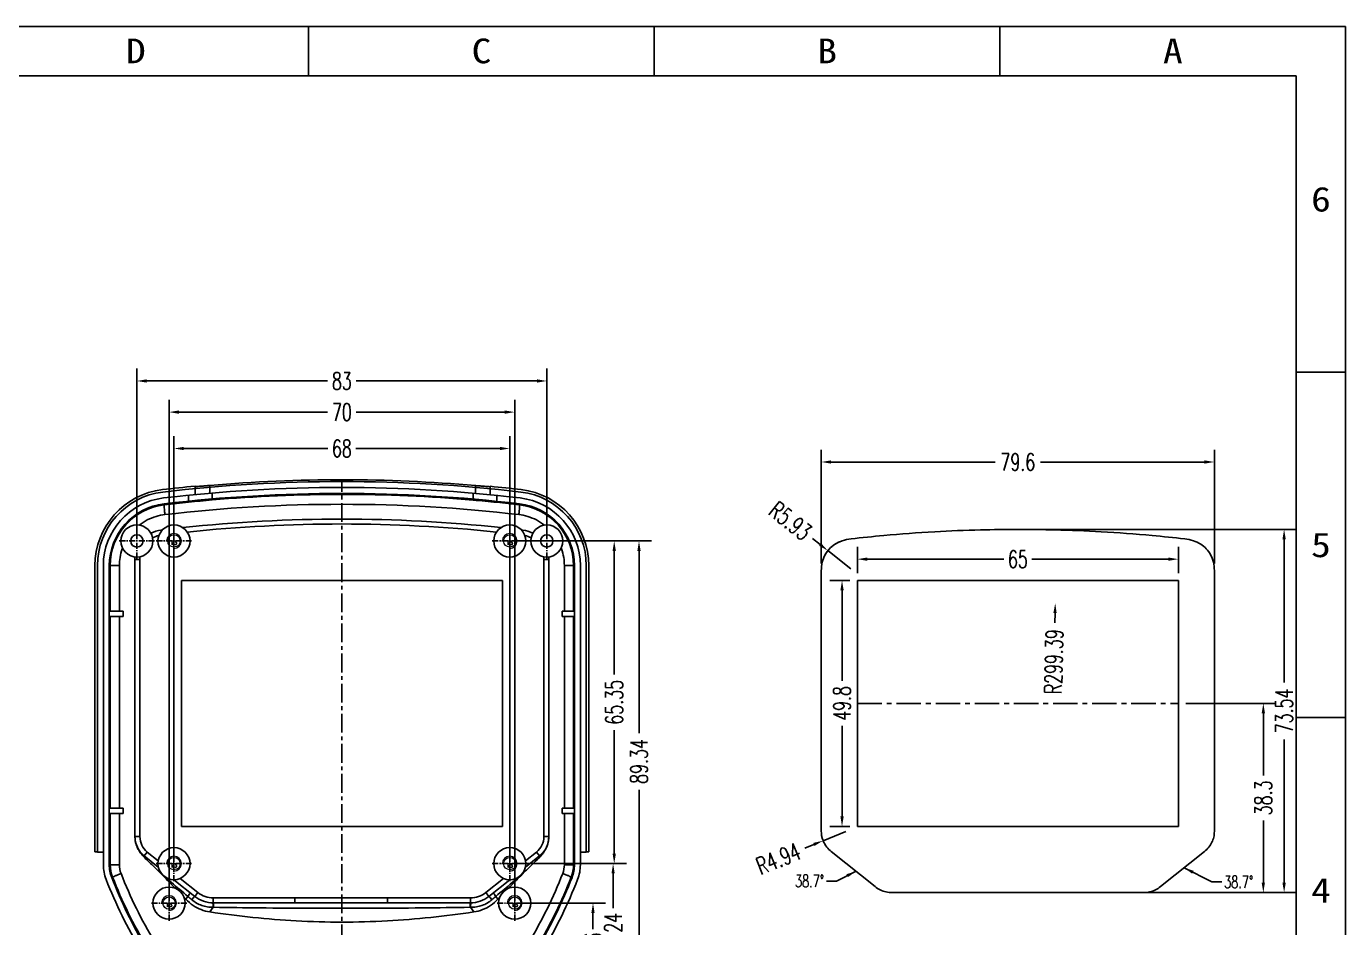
# Model space of a CAD drawing. Header units: millimetres. Extents: x 7503 to 8097, y 3855 to 4275.
# Drawn here: x 7830.2 to 8097.3, y 4092.9 to 4275.4 of the extents above; entities that cross this region are included whole.
import ezdxf
from ezdxf.enums import TextEntityAlignment as Align

# ---------------------------------------------------------------- set-up
doc = ezdxf.new("R2010")
doc.units = ezdxf.units.MM
doc.linetypes.add('CENTER', pattern=[0.6, 0.375, -0.075, 0.075, -0.075])
doc.layers.add('02___PRT_ALL_AXES', color=7, linetype='Continuous')
doc.layers.add('dim', color=82, linetype='Continuous', lineweight=9)
doc.layers.add('screw', color=33, linetype='Continuous', lineweight=13)
doc.styles.add('romans', font='romans.shx', dxfattribs={"width": 0.67, "bigfont": 'fangsong.shx'})
doc.styles.add('TEXTSTYLE_0', font='txt', dxfattribs={"width": 0.8})
doc.styles.add('TXT', font='txt.shx', dxfattribs={"bigfont": 'gbcbig.shx'})
doc.dimstyles.new('MSTD', dxfattribs={"dimtxt": 3.5, "dimasz": 2, "dimexe": 2.5, "dimexo": 1.5, "dimgap": 1, "dimtad": 0, "dimdsep": 46, "dimtxsty": 'romans', "dimcen": 0, "dimclrd": 5, "dimclre": 5, "dimclrt": 3, "dimadec": 1, "dimazin": 0, "dimtfac": 0.5, "dimtmove": 0, "dimatfit": 3, "dimfxl": 1, "dimarcsym": 0})

# ---------------------------------------------------------------- blocks, each defined once
blk = doc.blocks.new('*D46')
at = {"color": 5, "lineweight": -2}
for p, q in [((10752.08, -670.15), (10774.24, -670.15)), ((10771.74, -672.15), (10771.74, -697.19)), ((10771.74, -733.5), (10771.74, -708.46)), ((10752.08, -735.5), (10774.24, -735.5))]:
    blk.add_line(p, q, dxfattribs=at)
at = {"color": 5}
for points in [[(10771.41, -672.15), (10772.07, -672.15), (10771.74, -670.15)], [(10771.41, -733.5), (10772.07, -733.5), (10771.74, -735.5)]]:
    blk.add_solid(points, dxfattribs=at)
at = {"layer": 'Defpoints', "color": 0}
for p in [(10750.58, -670.15), (10771.74, -670.15), (10750.58, -735.5)]:
    blk.add_point(p, dxfattribs=at)
at = {"color": 3, "insert": (10771.74, -702.83), "char_height": 3.5, "attachment_point": 5, "rotation": 90, "style": 'romans'}
blk.add_mtext('65.35', dxfattribs=at)
blk = doc.blocks.new('*D45')
at = {"color": 5, "lineweight": -2}
for p, q in [((10819.48, -678.15), (10815.37, -678.15)), ((10817.87, -680.15), (10817.87, -698.48)), ((10817.87, -725.95), (10817.87, -707.62)), ((10819.48, -727.95), (10815.37, -727.95))]:
    blk.add_line(p, q, dxfattribs=at)
at = {"color": 5}
for points in [[(10817.54, -680.15), (10818.21, -680.15), (10817.87, -678.15)], [(10817.54, -725.95), (10818.21, -725.95), (10817.87, -727.95)]]:
    blk.add_solid(points, dxfattribs=at)
at = {"layer": 'Defpoints', "color": 0}
for p in [(10820.98, -678.15), (10817.87, -727.95), (10820.98, -727.95)]:
    blk.add_point(p, dxfattribs=at)
at = {"color": 3, "insert": (10817.87, -703.05), "char_height": 3.5, "attachment_point": 5, "rotation": 90, "style": 'romans'}
blk.add_mtext('49.8', dxfattribs=at)
blk = doc.blocks.new('*D44')
at = {"color": 5, "lineweight": -2}
for p, q in [((10820.98, -676.65), (10820.98, -671.34)), ((10885.98, -676.65), (10885.98, -671.34)), ((10822.98, -673.84), (10850.64, -673.84)), ((10883.98, -673.84), (10856.33, -673.84))]:
    blk.add_line(p, q, dxfattribs=at)
at = {"color": 5}
for points in [[(10822.98, -673.5), (10822.98, -674.17), (10820.98, -673.84)], [(10883.98, -673.5), (10883.98, -674.17), (10885.98, -673.84)]]:
    blk.add_solid(points, dxfattribs=at)
at = {"layer": 'Defpoints', "color": 0}
for p in [(10885.98, -673.84), (10820.98, -678.15), (10885.98, -678.15)]:
    blk.add_point(p, dxfattribs=at)
at = {"color": 3, "insert": (10853.48, -673.84), "char_height": 3.5, "attachment_point": 5, "style": 'romans'}
blk.add_mtext('65', dxfattribs=at)
blk = doc.blocks.new('*D43')
at = {"color": 5, "lineweight": -2}
for p, q in [((10675.08, -668.65), (10675.08, -635.25)), ((10758.08, -668.65), (10758.08, -635.25)), ((10677.08, -637.75), (10713.69, -637.75)), ((10756.08, -637.75), (10719.48, -637.75))]:
    blk.add_line(p, q, dxfattribs=at)
at = {"color": 5}
for points in [[(10677.08, -637.41), (10677.08, -638.08), (10675.08, -637.75)], [(10756.08, -637.41), (10756.08, -638.08), (10758.08, -637.75)]]:
    blk.add_solid(points, dxfattribs=at)
at = {"layer": 'Defpoints', "color": 0}
for p in [(10758.08, -637.75), (10675.08, -670.15), (10758.08, -670.15)]:
    blk.add_point(p, dxfattribs=at)
at = {"color": 3, "insert": (10716.58, -637.75), "char_height": 3.5, "attachment_point": 5, "style": 'romans'}
blk.add_mtext('83', dxfattribs=at)
blk = doc.blocks.new('SUN_6HWZ35TKK40GSGJE8VEUYAXIAKM')
at = {"color": 7, "linetype": 'Continuous'}
for p, q in [((-594, 420), (0, 420)), ((-210, 410), (-210, 420)), ((-140, 410), (-140, 420)), ((-70, 410), (-70, 420)), ((0, 0), (0, 420)), ((-584, 410), (-10, 410)), ((-10, 10), (-10, 410)), ((-10, 350), (0, 350)), ((-10, 280), (0, 280))]:
    blk.add_line(p, q, dxfattribs=at)
at = {"color": 2, "linetype": 'Continuous', "style": 'TEXTSTYLE_0', "width": 1.2}
for s, p, p2 in [('D', (-246.99, 412.53), (-242.99, 412.53)), ('C', (-176.99, 412.53), (-172.99, 412.53)), ('B', (-106.99, 412.53), (-102.99, 412.53)), ('A', (-36.99, 412.53), (-32.99, 412.53)), ('6', (-6.99, 382.5), (-2.99, 382.5)), ('5', (-6.99, 312.5), (-2.99, 312.5)), ('4', (-6.99, 242.5), (-2.99, 242.5))]:
    blk.add_text(s, height=5, dxfattribs=at).set_placement(p, p2, align=Align.FIT)
blk = doc.blocks.new('*D22')
at = {"color": 5, "lineweight": -2}
for p, q in [((10818.61, -729.01), (10814.03, -730.86)), ((10810.32, -732.35), (10812.18, -731.6))]:
    blk.add_line(p, q, dxfattribs=at)
at = {"color": 5}
blk.add_solid([(10812.05, -731.3), (10812.3, -731.91), (10814.03, -730.86)], dxfattribs=at)
at = {"layer": 'Defpoints', "color": 0}
for p in [(10818.61, -729.01), (10814.03, -730.86)]:
    blk.add_point(p, dxfattribs=at)
at = {"color": 3, "insert": (10804.99, -734.5), "char_height": 3.5, "attachment_point": 5, "rotation": 21.9725, "style": 'romans'}
blk.add_mtext('R4.94', dxfattribs=at)
blk = doc.blocks.new('*D23')
at = {"color": 5, "lineweight": -2}
for p, q in [((10811.86, -669.63), (10813.43, -670.87)), ((10819.64, -675.79), (10814.99, -672.11))]:
    blk.add_line(p, q, dxfattribs=at)
at = {"color": 5}
blk.add_solid([(10813.63, -670.61), (10813.22, -671.13), (10814.99, -672.11)], dxfattribs=at)
at = {"layer": 'Defpoints', "color": 0}
for p in [(10814.99, -672.11), (10819.64, -675.79)]:
    blk.add_point(p, dxfattribs=at)
at = {"color": 3, "insert": (10807.4, -666.1), "char_height": 3.5, "attachment_point": 5, "rotation": 321.6415, "style": 'romans'}
blk.add_mtext('R5.93', dxfattribs=at)
blk = doc.blocks.new('*D24')
at = {"color": 5, "lineweight": -2}
blk.add_line((10860.95, -686.75), (10861, -684.75), dxfattribs=at)
at = {"color": 5}
blk.add_solid([(10860.67, -684.75), (10861.33, -684.76), (10861.05, -682.76)], dxfattribs=at)
at = {"layer": 'Defpoints', "color": 0}
for p in [(10861.05, -682.76), (10853.47, -982.05)]:
    blk.add_point(p, dxfattribs=at)
at = {"color": 3, "insert": (10860.75, -694.62), "char_height": 3.5, "attachment_point": 5, "rotation": 88.5493, "style": 'romans'}
blk.add_mtext('R299.39', dxfattribs=at)
blk = doc.blocks.new('*D25')
at = {"color": 5, "lineweight": -2}
for p, q in [((10854.98, -667.81), (10909.9, -667.81)), ((10907.4, -669.81), (10907.4, -698.84)), ((10907.4, -739.35), (10907.4, -710.33)), ((10854.98, -741.35), (10909.9, -741.35))]:
    blk.add_line(p, q, dxfattribs=at)
at = {"color": 5}
for points in [[(10907.06, -669.81), (10907.73, -669.81), (10907.4, -667.81)], [(10907.06, -739.35), (10907.73, -739.35), (10907.4, -741.35)]]:
    blk.add_solid(points, dxfattribs=at)
at = {"layer": 'Defpoints', "color": 0}
for p in [(10853.48, -667.81), (10853.48, -741.35), (10907.4, -741.35)]:
    blk.add_point(p, dxfattribs=at)
at = {"color": 3, "insert": (10907.4, -704.58), "char_height": 3.5, "attachment_point": 5, "rotation": 90, "style": 'romans'}
blk.add_mtext('73.54', dxfattribs=at)
blk = doc.blocks.new('*D26')
at = {"color": 5, "lineweight": -2}
for p, q in [((10813.67, -674.69), (10813.67, -651.66)), ((10893.27, -674.69), (10893.27, -651.66)), ((10815.67, -654.16), (10848.9, -654.16)), ((10891.27, -654.16), (10858.05, -654.16))]:
    blk.add_line(p, q, dxfattribs=at)
at = {"color": 5}
for points in [[(10815.67, -653.83), (10815.67, -654.49), (10813.67, -654.16)], [(10891.27, -653.83), (10891.27, -654.49), (10893.27, -654.16)]]:
    blk.add_solid(points, dxfattribs=at)
at = {"layer": 'Defpoints', "color": 0}
for p in [(10893.27, -654.16), (10813.67, -676.19), (10893.27, -676.19)]:
    blk.add_point(p, dxfattribs=at)
at = {"color": 3, "insert": (10853.47, -654.16), "char_height": 3.5, "attachment_point": 5, "style": 'romans'}
blk.add_mtext('79.6', dxfattribs=at)
blk = doc.blocks.new('*D29')
at = {"color": 5, "lineweight": -2}
for p, q in [((10752.08, -670.15), (10779.26, -670.15)), ((10776.76, -672.15), (10776.76, -709.08)), ((10776.76, -757.49), (10776.76, -720.57)), ((10751.55, -759.49), (10779.26, -759.49))]:
    blk.add_line(p, q, dxfattribs=at)
at = {"color": 5}
for points in [[(10776.42, -672.15), (10777.09, -672.15), (10776.76, -670.15)], [(10776.42, -757.49), (10777.09, -757.49), (10776.76, -759.49)]]:
    blk.add_solid(points, dxfattribs=at)
at = {"layer": 'Defpoints', "color": 0}
for p in [(10750.58, -670.15), (10750.05, -759.49), (10776.76, -759.49)]:
    blk.add_point(p, dxfattribs=at)
at = {"color": 3, "insert": (10776.76, -714.82), "char_height": 3.5, "attachment_point": 5, "rotation": 90, "style": 'romans'}
blk.add_mtext('89.34', dxfattribs=at)
blk = doc.blocks.new('*D4')
at = {"color": 5, "lineweight": -2}
for p, q in [((10752.08, -735.49), (10774.01, -735.49)), ((10771.51, -737.49), (10771.51, -744.54)), ((10771.51, -757.49), (10771.51, -750.45)), ((10758.65, -759.49), (10774.01, -759.49))]:
    blk.add_line(p, q, dxfattribs=at)
at = {"color": 5}
for points in [[(10771.18, -737.49), (10771.85, -737.49), (10771.51, -735.49)], [(10771.18, -757.49), (10771.85, -757.49), (10771.51, -759.49)]]:
    blk.add_solid(points, dxfattribs=at)
at = {"layer": 'Defpoints', "color": 0}
for p in [(10750.58, -735.49), (10757.15, -759.49), (10771.51, -759.49)]:
    blk.add_point(p, dxfattribs=at)
at = {"color": 3, "insert": (10771.51, -747.49), "char_height": 3.5, "attachment_point": 5, "rotation": 90, "style": 'romans'}
blk.add_mtext('24', dxfattribs=at)
blk = doc.blocks.new('*D30')
at = {"color": 5, "lineweight": -2}
for p, q in [((10753.08, -743.49), (10769.94, -743.49)), ((10767.44, -745.49), (10767.44, -748.76)), ((10767.44, -757.49), (10767.44, -754.22)), ((10750.74, -759.49), (10769.94, -759.49))]:
    blk.add_line(p, q, dxfattribs=at)
at = {"color": 5}
for points in [[(10767.11, -745.49), (10767.77, -745.49), (10767.44, -743.49)], [(10767.11, -757.49), (10767.77, -757.49), (10767.44, -759.49)]]:
    blk.add_solid(points, dxfattribs=at)
at = {"layer": 'Defpoints', "color": 0}
for p in [(10751.58, -743.49), (10749.24, -759.49), (10767.44, -759.49)]:
    blk.add_point(p, dxfattribs=at)
at = {"color": 3, "insert": (10767.44, -751.49), "char_height": 3.5, "attachment_point": 5, "rotation": 90, "style": 'romans'}
blk.add_mtext('16', dxfattribs=at)
blk = doc.blocks.new('*D34')
at = {"color": 5, "lineweight": -2}
for p, q in [((10681.58, -741.99), (10681.58, -641.55)), ((10751.58, -741.99), (10751.58, -641.55)), ((10683.58, -644.05), (10713.69, -644.05)), ((10749.58, -644.05), (10719.48, -644.05))]:
    blk.add_line(p, q, dxfattribs=at)
at = {"color": 5}
for points in [[(10683.58, -643.72), (10683.58, -644.39), (10681.58, -644.05)], [(10749.58, -643.72), (10749.58, -644.39), (10751.58, -644.05)]]:
    blk.add_solid(points, dxfattribs=at)
at = {"layer": 'Defpoints', "color": 0}
for p in [(10751.58, -644.05), (10681.58, -743.49), (10751.58, -743.49)]:
    blk.add_point(p, dxfattribs=at)
at = {"color": 3, "insert": (10716.58, -644.05), "char_height": 3.5, "attachment_point": 5, "style": 'romans'}
blk.add_mtext('70', dxfattribs=at)
blk = doc.blocks.new('*D5')
at = {"color": 5, "lineweight": -2}
for p, q in [((10682.58, -734), (10682.58, -648.92)), ((10750.58, -734), (10750.58, -648.92)), ((10684.58, -651.42), (10713.74, -651.42)), ((10748.58, -651.42), (10719.43, -651.42))]:
    blk.add_line(p, q, dxfattribs=at)
at = {"color": 5}
for points in [[(10684.58, -651.09), (10684.58, -651.76), (10682.58, -651.42)], [(10748.58, -651.09), (10748.58, -651.76), (10750.58, -651.42)]]:
    blk.add_solid(points, dxfattribs=at)
at = {"layer": 'Defpoints', "color": 0}
for p in [(10750.58, -651.42), (10682.58, -735.5), (10750.58, -735.5)]:
    blk.add_point(p, dxfattribs=at)
at = {"color": 3, "insert": (10716.58, -651.42), "char_height": 3.5, "attachment_point": 5, "style": 'romans'}
blk.add_mtext('68', dxfattribs=at)
blk = doc.blocks.new('screw_m3_l')
at = {"layer": 'screw', "color": 1, "linetype": 'CENTER', "ltscale": 1.524}
for p, q in [((-1.65, 0), (1.65, 0)), ((0, -1.65), (0, 1.65))]:
    blk.add_line(p, q, dxfattribs=at)
at = {"layer": 'screw', "color": 33}
blk.add_circle((0, 0), 1.25, dxfattribs=at)
at = {"layer": 'screw', "color": 92}
blk.add_arc((0, 0), 1.5, 270, 180, dxfattribs=at)
at = {"layer": 'screw', "color": 6, "style": 'TXT'}
blk.add_text('M3', height=0.6, dxfattribs=at).set_placement((-0.51, -0.75))
blk = doc.blocks.new('*D35')
at = {"color": 5, "lineweight": -2}
for p, q in [((10887.48, -703.05), (10905.69, -703.05)), ((10903.19, -705.05), (10903.19, -717.63)), ((10903.19, -739.35), (10903.19, -726.77)), ((10872.78, -741.35), (10905.69, -741.35))]:
    blk.add_line(p, q, dxfattribs=at)
at = {"color": 5}
for points in [[(10902.85, -705.05), (10903.52, -705.05), (10903.19, -703.05)], [(10902.85, -739.35), (10903.52, -739.35), (10903.19, -741.35)]]:
    blk.add_solid(points, dxfattribs=at)
at = {"layer": 'Defpoints', "color": 0}
for p in [(10885.98, -703.05), (10871.28, -741.35), (10903.19, -741.35)]:
    blk.add_point(p, dxfattribs=at)
at = {"color": 3, "insert": (10903.19, -722.2), "char_height": 3.5, "attachment_point": 5, "rotation": 90, "style": 'romans'}
blk.add_mtext('38.3', dxfattribs=at)

msp = doc.modelspace()

# ---------------------------------------------------------------- linework, layer by layer
at = {"color": 7, "linetype": 'Continuous'}
for p, q in [((7864.301, 4182.326), (7864.301, 4180.624)), ((7867.269, 4182.47), (7867.301, 4182.473)), ((7867.301, 4180.9), (7867.301, 4182.473)), ((7921.101, 4180.872), (7921.101, 4182.445)), ((7921.101, 4182.445), (7921.133, 4182.442)), ((7924.101, 4180.593), (7924.101, 4182.295)), ((7858.063, 4178.746), (7858.086, 4178.554)), ((7862.951, 4180.49), (7862.951, 4179.284)), ((7867.751, 4180.939), (7867.751, 4179.735)), ((7920.651, 4179.707), (7920.651, 4180.911)), ((7925.451, 4179.251), (7925.451, 4180.457)), ((7930.019, 4178.746), (7929.996, 4178.554)), ((7857.684, 4173.464), (7857.412, 4173.431)), ((7930.67, 4173.431), (7930.398, 4173.464)), ((7844.047, 4108.248), (7844.047, 4166.233)), ((7844.541, 4108.227), (7844.541, 4166.233)), ((7845.741, 4166.233), (7845.741, 4105.664)), ((7846.941, 4105.664), (7846.941, 4166.233)), ((7846.941, 4166.233), (7848.981, 4166.233)), ((7847.125, 4166.233), (7847.125, 4157.026)), ((7848.981, 4166.233), (7848.981, 4157.026)), ((7852.141, 4167.475), (7852.141, 4111.353)), ((7853.141, 4167.475), (7852.141, 4167.475)), ((7853.141, 4167.475), (7853.141, 4111.353)), ((7934.941, 4111.353), (7934.941, 4167.475)), ((7934.941, 4167.475), (7935.941, 4167.475)), ((7935.941, 4111.353), (7935.941, 4167.475)), ((7939.1, 4157.026), (7939.1, 4166.233)), ((7941.141, 4166.233), (7939.1, 4166.233)), ((7940.956, 4157.026), (7940.956, 4166.233)), ((7941.141, 4166.233), (7941.141, 4105.664)), ((7942.341, 4105.664), (7942.341, 4166.233)), ((7943.541, 4166.233), (7943.541, 4108.227)), ((7944.035, 4166.233), (7944.035, 4108.248)), ((7991.13, 4165.191), (7991.13, 4112.387)), ((8070.73, 4112.374), (8070.73, 4165.225)), ((7861.541, 4113.426), (7861.541, 4163.226)), ((7861.541, 4163.226), (7926.541, 4163.226)), ((7926.541, 4163.226), (7926.541, 4113.426)), ((7998.441, 4163.226), (8063.441, 4163.226)), ((7998.441, 4113.426), (7998.441, 4163.226)), ((8063.441, 4163.226), (8063.441, 4113.426)), ((7849.76, 4157.026), (7846.943, 4157.026)), ((7849.76, 4155.926), (7849.76, 4157.026)), ((7938.641, 4157.026), (7938.641, 4155.926)), ((7941.139, 4157.026), (7938.641, 4157.026)), ((7846.943, 4155.926), (7849.76, 4155.926)), ((7847.125, 4155.926), (7847.125, 4117.101)), ((7848.981, 4155.926), (7848.981, 4117.101)), ((7938.641, 4155.926), (7941.139, 4155.926)), ((7939.1, 4117.101), (7939.1, 4155.926)), ((7940.956, 4117.101), (7940.956, 4155.926)), ((7849.76, 4117.101), (7846.943, 4117.101)), ((7849.76, 4116.001), (7849.76, 4117.101)), ((7941.139, 4117.101), (7938.641, 4117.101)), ((7938.641, 4117.101), (7938.641, 4116.001)), ((7846.943, 4116.001), (7849.76, 4116.001)), ((7847.125, 4116.001), (7847.125, 4105.664)), ((7848.981, 4116.001), (7848.981, 4105.664)), ((7938.641, 4116.001), (7941.139, 4116.001)), ((7939.1, 4105.664), (7939.1, 4116.001)), ((7940.956, 4105.664), (7940.956, 4116.001)), ((7926.541, 4113.426), (7861.541, 4113.426)), ((8063.441, 4113.426), (7998.441, 4113.426)), ((7853.141, 4111.353), (7852.141, 4111.353)), ((7852.141, 4111.345), (7852.141, 4111.283)), ((7852.141, 4111.283), (7852.141, 4111.294)), ((7934.941, 4111.353), (7935.941, 4111.353)), ((7844.541, 4108.248), (7844.047, 4108.248)), ((7845.741, 4108.227), (7844.541, 4108.227)), ((7854.64, 4108.232), (7854.015, 4107.451)), ((7933.442, 4108.232), (7934.067, 4107.451)), ((7943.541, 4108.227), (7942.341, 4108.227)), ((7944.035, 4108.248), (7943.541, 4108.248)), ((7993.138, 4108.352), (8002.033, 4101.226)), ((8059.82, 4101.22), (8068.729, 4108.358)), ((7846.941, 4105.664), (7848.981, 4105.664)), ((7856.487, 4104.779), (7856.358, 4104.906)), ((7930.845, 4104.021), (7930.377, 4103.617)), ((7941.141, 4105.664), (7939.1, 4105.664)), ((7847.429, 4103.078), (7847.601, 4103.145)), ((7940.653, 4103.078), (7940.481, 4103.145)), ((7862.077, 4099.049), (7862.439, 4098.67)), ((7862.439, 4098.67), (7862.856, 4099.231)), ((7864.885, 4100.024), (7864.259, 4099.244)), ((7868.011, 4098.926), (7868.011, 4097.926)), ((7868.011, 4098.926), (7884.487, 4098.926)), ((7884.487, 4098.926), (7884.487, 4097.926)), ((7884.487, 4098.926), (7903.312, 4098.926)), ((7903.312, 4098.926), (7903.312, 4097.926)), ((7903.312, 4098.926), (7920.071, 4098.926)), ((7920.071, 4098.926), (7920.071, 4097.926)), ((7923.197, 4100.024), (7923.823, 4099.244)), ((7925.656, 4098.676), (7925.233, 4099.245)), ((7926, 4099.034), (7925.656, 4098.676)), ((8005.529, 4100.026), (8056.338, 4100.026)), ((7867.298, 4096.099), (7867.964, 4097.04)), ((7868.011, 4097.926), (7884.487, 4097.926)), ((7884.487, 4097.926), (7903.312, 4097.926)), ((7903.312, 4097.926), (7920.071, 4097.926)), ((7920.776, 4096.094), (7920.104, 4097.044))]:
    msp.add_line(p, q, dxfattribs=at)
at = {"color": 1, "linetype": 'CENTER', "ltscale": 10.158723}
msp.add_line((7894.041, 3980.038), (7894.041, 4183.63), dxfattribs=at)
at = {"color": 1, "linetype": 'CENTER', "ltscale": 13.208}
msp.add_line((7998.441, 4138.326), (8063.441, 4138.326), dxfattribs=at)
for centre in [(7852.541, 4171.226), (7935.541, 4171.226)]:
    msp.add_circle(centre, 1.25)
at = {"color": 7, "linetype": 'Continuous'}
for centre, radius, start, end in [((7859.541, 4166.233), 15.494, 96.73671, 180), ((7859.541, 4166.233), 15, 96.73671, 180), ((7894.041, 3874.164), 309.594, 95.51247, 96.73671), ((7894.041, 3874.164), 309.1, 83.26329, 96.73671), ((7894.041, 3874.164), 307.9, 83.26329, 96.73671), ((7894.041, 3874.164), 309.466, 84.98367, 94.95699), ((7894.041, 3874.164), 309.594, 83.26329, 84.42815), ((7928.541, 4166.233), 15, 0, 83.26329), ((7928.541, 4166.233), 15.494, 0, 83.26329), ((7859.541, 4166.233), 13.8, 96.73671, 180), ((7859.541, 4166.233), 12.6, 96.73671, 180), ((7859.531, 4166.233), 12.406, 96.69037, 179.99706), ((7894.041, 3874.164), 306.7, 83.26329, 96.73671), ((7894.033, 3871.884), 308.769, 95.77447, 96.68557), ((7894.039, 3869.867), 308.787, 83.33556, 96.66399), ((7894.045, 3871.761), 308.894, 94.87992, 95.77449), ((7894.04, 3871.828), 308.826, 85.0601, 94.87995), ((7894.035, 3871.765), 308.889, 84.16549, 85.06015), ((7894.048, 3871.891), 308.763, 83.31397, 84.16551), ((7928.551, 4166.233), 12.406, 0.00294, 83.30924), ((7928.541, 4166.233), 12.6, 0, 83.26329), ((7928.541, 4166.233), 13.8, 0, 83.26329), ((7894.041, 3874.164), 301.5, 83.86737, 96.13263), ((7858.141, 4167.475), 6, 96.97804, 117.36918), ((7929.941, 4167.475), 6, 62.63082, 83.02196), ((8030.941, 3874.112), 299.453, 93.22487, 95.20774), ((8030.924, 3874.39), 299.174, 91.4463, 93.22475), ((8030.93, 3874.178), 299.386, 88.54932, 91.44636), ((8030.936, 3874.39), 299.174, 86.77093, 88.54938), ((8030.919, 3874.111), 299.453, 84.78792, 86.77081), ((8030.95, 3874.002), 299.563, 95.20762, 96.476), ((8030.91, 3874.002), 299.563, 83.51967, 84.78805), ((7858.141, 4167.475), 6, 174.99768, 180), ((7929.941, 4167.475), 6, 0, 5.00232), ((7857.141, 4111.353), 5, 180, 231.3), ((7857.141, 4111.353), 4, 180, 231.3), ((7930.941, 4111.353), 4, 308.7, 0), ((7930.941, 4111.353), 5, 308.69976, 0.00012), ((7860.589, 4113.727), 9.292, 223.14201, 226.87575), ((7768.531, 4015.664), 125.211, 45.45774, 46.804), ((8017.132, 4018.324), 121.612, 133.22734, 134.69386), ((7927.428, 4113.772), 9.373, 313.16777, 316.89843), ((7854.041, 4105.664), 8.3, 180, 201.36295), ((7854.041, 4105.664), 7.1, 180, 201.36295), ((7854.036, 4105.664), 6.91, 180.00014, 201.37951), ((7853.878, 4105.664), 4.897, 180.00244, 201.45145), ((7937.502, 4138.521), 94.744, 201.45024, 210.77621), ((7784.801, 4032.15), 102.048, 44.66921, 45.37464), ((7602.948, 3852.672), 357.553, 44.13395, 44.63656), ((8166.994, 3870.314), 332.243, 135.29775, 135.87129), ((8003.37, 4032.227), 102.049, 134.69155, 135.2904), ((7850.585, 4138.517), 94.737, 329.22365, 338.55031), ((7934.204, 4105.664), 4.896, 338.54805, 359.99822), ((7934.047, 4105.664), 6.91, 338.62059, 359.99984), ((7934.041, 4105.664), 7.1, 338.63705, 0), ((7934.041, 4105.664), 8.3, 338.63705, 0), ((7937.857, 4138.449), 98.3, 201.36295, 210.66664), ((7937.857, 4138.449), 97.1, 201.36295, 210.66664), ((7937.799, 4138.468), 96.868, 201.38641, 210.69435), ((7512.815, 3765.183), 483.165, 44.00964, 44.13727), ((8274.541, 3765.735), 482.253, 135.84956, 135.97562), ((7850.285, 4138.467), 96.866, 329.30578, 338.61385), ((7850.225, 4138.449), 97.1, 329.33336, 338.63705), ((7850.225, 4138.449), 98.3, 329.33336, 338.63705), ((7700.594, 3906.599), 251.866, 49.65794, 49.89104), ((7868.011, 4103.926), 6, 231.3, 270), ((7868.011, 4103.926), 5, 231.3, 270), ((7920.071, 4103.926), 5, 270, 308.7), ((7920.071, 4103.926), 6, 270, 308.7), ((8087.233, 3906.994), 251.405, 130.11912, 130.35562), ((7868.223, 4104.649), 7.614, 268.04999, 268.87001), ((7919.857, 4104.651), 7.611, 271.14492, 271.86035)]:
    msp.add_arc(centre, radius, start, end, dxfattribs=at)
for centre, radius, start, end in [((7997.102, 4165.585), 5.93, 108.41399, 155.79516), ((7996.067, 4112.368), 4.936, 184.2658, 214.38947)]:
    msp.add_arc(centre, radius, start, end)
for points, start_tangent, end_tangent in [([(7864.301, 4182.245), (7864.401, 4182.243)], (0, -1), (0.9656307, 0.2599181)), ([(7864.401, 4182.243), (7864.704, 4182.26), (7865.179, 4182.295), (7865.796, 4182.345), (7866.528, 4182.406), (7867.269, 4182.47)], (0.9656307, 0.2599181), (0.9962792, 0.0861841)), ([(7921.133, 4182.442), (7921.874, 4182.378), (7922.605, 4182.316), (7923.223, 4182.265), (7923.698, 4182.23), (7924, 4182.212), (7924.101, 4182.214)], (0.9961896, -0.0872135), (0, 1)), ([(7858.086, 4178.554), (7858.062, 4178.39)], (-0.9263231, -0.37673), (0.1550199, -0.9879113)), ([(7858.062, 4178.39), (7858.076, 4177.957), (7858.127, 4177.318), (7858.206, 4176.568)], (0.1550199, -0.9879113), (0.1160389, -0.9932447)), ([(7930.02, 4178.39), (7930.005, 4177.957), (7929.955, 4177.318), (7929.875, 4176.568)], (-0.1569772, -0.9876022), (-0.1160542, -0.9932429)), ([(7929.996, 4178.554), (7930.02, 4178.39)], (0.9254512, -0.3788668), (-0.1569772, -0.9876022)), ([(7997.163, 4171.654), (7995.376, 4171.263), (7993.905, 4170.568), (7992.76, 4169.627), (7991.895, 4168.427), (7991.328, 4166.933), (7991.13, 4165.191)], (-0.9936193, -0.1127861), (0.0000004, -1)), ([(8070.73, 4165.225), (8070.532, 4166.961), (8069.965, 4168.451), (8069.1, 4169.644), (8067.958, 4170.577), (8066.494, 4171.265), (8064.719, 4171.651)], (0.0000005, 1), (-0.9936107, 0.1128614)), ([(7991.13, 4112.387), (7991.256, 4111.262), (7991.633, 4110.2), (7992.257, 4109.226), (7993.138, 4108.352)], (0, -1), (0.7804171, -0.6252593)), ([(8068.729, 4108.358), (8069.609, 4109.23), (8070.23, 4110.199), (8070.604, 4111.255), (8070.73, 4112.374)], (0.7804214, 0.6252539), (0, 1)), ([(7853.809, 4107.373), (7853.412, 4107.832), (7853.055, 4108.324), (7852.75, 4108.846), (7852.5, 4109.398), (7852.31, 4109.986), (7852.186, 4110.617), (7852.141, 4111.283)], (-0.6829938, 0.7304242), (-0.0022597, 0.9999974)), ([(7935.941, 4111.293), (7935.899, 4110.637), (7935.778, 4110.007), (7935.587, 4109.409), (7935.334, 4108.846), (7935.025, 4108.318), (7934.668, 4107.826), (7934.271, 4107.367)], (0, -1), (-0.6824527, -0.7309298)), ([(7854.015, 4107.451), (7853.992, 4107.449), (7854.02, 4107.364), (7854.104, 4107.191), (7854.237, 4106.945)], (-0.780273, 0.625439), (0.4861717, -0.8738633)), ([(7934.067, 4107.451), (7934.091, 4107.448), (7934.06, 4107.358), (7933.974, 4107.183), (7933.84, 4106.935)], (0.780333, 0.6253642), (-0.4856438, -0.8741568)), ([(7847.732, 4103.216), (7848.1, 4103.378), (7848.655, 4103.607), (7849.32, 4103.873)], (0.973945, 0.2267842), (0.9305049, 0.3662794)), ([(7940.35, 4103.217), (7939.981, 4103.378), (7939.426, 4103.608), (7938.761, 4103.873)], (-0.9740692, 0.2262502), (-0.9305152, 0.3662534)), ([(7847.601, 4103.145), (7847.732, 4103.216)], (0.167446, 0.9858812), (0.973945, 0.2267843)), ([(7940.481, 4103.145), (7940.35, 4103.217)], (-0.170591, 0.9853419), (-0.9740692, 0.2262502)), ([(8002.033, 4101.226), (8003.056, 4100.577), (8004.249, 4100.162), (8005.529, 4100.026)], (0.7804305, -0.6252426), (1, -0.0000007)), ([(8056.338, 4100.026), (8057.613, 4100.162), (8058.801, 4100.574), (8059.82, 4101.22)], (1, 0.0000004), (0.7804305, 0.6252425)), ([(7867.298, 4096.099), (7865.544, 4096.562), (7863.937, 4097.403), (7862.439, 4098.67)], (-0.9890074, 0.1478658), (-0.6916667, 0.7222169)), ([(7863.36, 4099.964), (7863.314, 4099.866), (7863.14, 4099.612), (7862.856, 4099.231)], (0.7804236, -0.6252511), (-0.6046201, -0.796514)), ([(7864.259, 4099.244), (7864.172, 4099.174), (7863.957, 4098.94), (7863.639, 4098.569)], (-0.7804278, 0.6252459), (-0.6439247, -0.7650889)), ([(7867.964, 4097.04), (7866.785, 4097.121), (7865.657, 4097.408), (7864.601, 4097.893), (7863.639, 4098.569)], (-0.9997893, -0.0205266), (-0.7622915, 0.6472339)), ([(7924.441, 4098.574), (7923.478, 4097.897), (7922.418, 4097.41), (7921.285, 4097.123), (7920.104, 4097.044)], (-0.7621252, -0.6474297), (-0.9997548, 0.0221444)), ([(7925.656, 4098.676), (7924.151, 4097.402), (7922.536, 4096.558), (7920.776, 4096.094)], (-0.6918312, -0.7220593), (-0.989045, -0.1476145)), ([(7923.823, 4099.244), (7923.91, 4099.174), (7924.124, 4098.943), (7924.441, 4098.574)], (0.7802343, 0.6254874), (0.6443669, -0.7647165)), ([(7924.733, 4099.973), (7924.779, 4099.875), (7924.952, 4099.624), (7925.233, 4099.245)], (-0.7804338, -0.6252384), (0.6042464, -0.7967976)), ([(7867.298, 4096.099), (7884.807, 4094.29), (7903.255, 4094.287), (7920.776, 4096.094)], (0.9890074, -0.1478658), (0.989045, 0.1476145)), ([(7867.929, 4097.927), (7867.946, 4097.821)], (0.9999098, -0.0134343), (-0.1405701, -0.9900707)), ([(7867.946, 4097.821), (7867.958, 4097.514), (7867.964, 4097.04)], (-0.1405701, -0.9900707), (0.0053852, -0.9999855)), ([(7868.011, 4097.926), (7868.035, 4097.82)], (1, 0.000001), (-0.0832869, -0.9965256)), ([(7868.035, 4097.82), (7868.056, 4097.513), (7868.073, 4097.037)], (-0.0832869, -0.9965256), (0.0248537, -0.9996911)), ([(7920.009, 4097.041), (7910.256, 4096.909), (7899.453, 4096.854), (7887.853, 4096.855), (7877.42, 4096.911), (7868.073, 4097.037)], (-0.9998006, -0.019971), (-0.9998057, 0.0197101)), ([(7920.047, 4097.821), (7920.025, 4097.515), (7920.009, 4097.041)], (0.0805972, -0.9967468), (-0.0252825, -0.9996803)), ([(7920.071, 4097.926), (7920.047, 4097.821)], (-1, 0.0000622), (0.0805972, -0.9967468)), ([(7920.125, 4097.821), (7920.111, 4097.516), (7920.104, 4097.044)], (0.1308534, -0.9914017), (-0.0082621, -0.9999659)), ([(7920.143, 4097.927), (7920.125, 4097.821)], (-0.9999287, -0.0119446), (0.1308534, -0.9914017))]:
    msp.add_spline(points, degree=3, dxfattribs=dict(at, start_tangent=start_tangent, end_tangent=end_tangent))
for points, knots in [([(7858.206, 4176.568), (7857.598, 4176.497), (7856.366, 4176.242), (7854.601, 4175.53), (7853.514, 4174.837), (7853.006, 4174.443)], [0, 0, 0, 0, 1.8354336, 3.7516833, 5.6789169, 5.6789169, 5.6789169, 5.6789169]), ([(7935.075, 4174.443), (7934.567, 4174.837), (7933.48, 4175.53), (7931.716, 4176.242), (7930.483, 4176.497), (7929.875, 4176.568)], [9.4537027, 9.4537027, 9.4537027, 9.4537027, 11.3795066, 13.2965413, 15.1323317, 15.1323317, 15.1323317, 15.1323317]), ([(7849.617, 4169.808), (7849.596, 4169.753), (7849.371, 4169.124), (7849.073, 4167.94), (7848.981, 4166.781), (7848.981, 4166.233)], [11.4871104, 11.4871104, 11.4871104, 11.4871104, 11.6631836, 13.4895556, 15.1328209, 15.1328209, 15.1328209, 15.1328209]), ([(7939.1, 4166.233), (7939.1, 4166.78), (7939.008, 4167.938), (7938.71, 4169.122), (7938.485, 4169.751), (7938.465, 4169.807)], [0, 0, 0, 0, 1.6412158, 3.4662876, 3.6439747, 3.6439747, 3.6439747, 3.6439747])]:
    msp.add_open_spline(points, degree=3, knots=knots, dxfattribs=at)
at = {"layer": '02___PRT_ALL_AXES', "color": 1, "linetype": 'CENTER', "ltscale": 3.302}
for p, q in [((7852.541, 4167.651), (7852.541, 4174.801)), ((7860.041, 4167.651), (7860.041, 4174.801)), ((7928.041, 4167.651), (7928.041, 4174.801)), ((7935.541, 4167.651), (7935.541, 4174.801)), ((7848.966, 4171.226), (7856.116, 4171.226)), ((7856.466, 4171.226), (7863.616, 4171.226)), ((7924.466, 4171.226), (7931.616, 4171.226)), ((7931.966, 4171.226), (7939.116, 4171.226)), ((7860.041, 4102.301), (7860.041, 4109.451)), ((7928.041, 4102.301), (7928.041, 4109.451)), ((7856.466, 4105.876), (7863.616, 4105.876)), ((7924.466, 4105.876), (7931.616, 4105.876)), ((7859.041, 4094.313), (7859.041, 4101.463)), ((7929.041, 4094.313), (7929.041, 4101.463)), ((7855.466, 4097.888), (7862.616, 4097.888)), ((7925.466, 4097.888), (7932.616, 4097.888))]:
    msp.add_line(p, q, dxfattribs=at)
at = {"layer": '02___PRT_ALL_AXES', "color": 7, "linetype": 'Continuous'}
for p, q in [((7857.443, 4173.179), (7857.412, 4173.431)), ((7930.639, 4173.179), (7930.67, 4173.431)), ((7854.015, 4107.451), (7856.87, 4105.164)), ((7854.64, 4108.232), (7856.845, 4106.465)), ((7931.212, 4105.164), (7934.067, 4107.451)), ((7931.237, 4106.465), (7933.442, 4108.232)), ((7860.037, 4102.626), (7864.259, 4099.244)), ((7861.313, 4102.886), (7864.885, 4100.024)), ((7923.197, 4100.024), (7926.769, 4102.886)), ((7923.823, 4099.244), (7928.045, 4102.626))]:
    msp.add_line(p, q, dxfattribs=at)
for centre in [(7852.541, 4171.226), (7860.041, 4171.226), (7928.041, 4171.226), (7935.541, 4171.226), (7860.041, 4105.876), (7928.041, 4105.876), (7859.041, 4097.888), (7929.041, 4097.888)]:
    msp.add_circle(centre, 3.25, dxfattribs=at)
for centre, radius, start, end in [((7894.041, 3874.164), 301.5, 83.86737, 96.13263), ((7894.041, 3874.164), 301.5, 96.92602, 96.97804), ((7894.041, 3874.164), 300.5, 84.02195, 95.97805), ((7894.041, 3874.164), 301.5, 83.02196, 83.07398), ((7858.141, 4167.475), 5, 103.33375, 118.83468), ((7929.941, 4167.475), 5, 61.16532, 76.66625), ((7858.141, 4167.475), 5, 173.53218, 180), ((7929.941, 4167.475), 5, 0, 6.46782), ((8240.851, 4549.843), 588.157, 229.397595, 229.584976), ((8281.487, 4597.471), 650.765, 229.579638, 229.962386), ((7481.42, 4626.986), 689.551, 310.062728, 310.422694), ((7578.367, 4512.753), 539.725, 310.45107, 310.64424)]:
    msp.add_arc(centre, radius, start, end, dxfattribs=at)

# ---------------------------------------------------------------- block references
msp.add_blockref('SUN_6HWZ35TKK40GSGJE8VEUYAXIAKM', (8097.309, 3855.448))
at = {"layer": 'screw'}
for p in [(7860.041, 4171.226), (7928.041, 4171.226), (7860.041, 4105.876), (7928.041, 4105.876), (7859.041, 4097.888), (7929.041, 4097.888)]:
    msp.add_blockref('screw_m3_l', p, dxfattribs=at)

# ---------------------------------------------------------------- texts
at = {"layer": 'dim', "color": 3, "char_height": 2.5, "style": 'romans'}
for insert, attachment_point in [((7991.693, 4102.35), 6), ((8072.712, 4102.168), 4)]:
    msp.add_mtext('38.7%%d', dxfattribs=dict(at, insert=insert, attachment_point=attachment_point))

# ---------------------------------------------------------------- dimensions: what is measured, and where the dimension line sits
for base, p1, p2, picture, middle in [((7935.541, 4203.631), (7852.541, 4171.226), (7935.541, 4171.226), '*D43', (7894.041, 4203.631)), ((7929.041, 4197.325), (7859.041, 4097.888), (7929.041, 4097.888), '*D34', (7894.041, 4197.325)), ((7928.041, 4189.955), (7860.041, 4105.876), (7928.041, 4105.876), '*D5', (7894.041, 4189.955)), ((8070.73, 4187.216), (7991.13, 4165.191), (8070.73, 4165.191), '*D26', (8030.93, 4187.216)), ((8063.441, 4167.541), (7998.441, 4163.226), (8063.441, 4163.226), '*D44', (8030.941, 4167.541))]:
    dim = msp.add_linear_dim(base=base, p1=p1, p2=p2, dimstyle='MSTD')
    dim.commit()
    dim.dimension.update_dxf_attribs({"geometry": picture, "text_midpoint": middle, "insert": (-2822.543, 4841.378)})
for center, mpoint, picture, middle in [((7997.102, 4165.585), (7992.452, 4169.265), '*D23', (7984.854, 4175.279)), ((7996.067, 4112.368), (7991.489, 4110.521), '*D22', (7982.451, 4106.875))]:
    dim = msp.add_radius_dim(center=center, mpoint=mpoint, dimstyle='MSTD')
    dim.commit()
    dim.dimension.update_dxf_attribs({"geometry": picture, "text_midpoint": middle, "insert": (-2822.543, 4841.378)})
for base, p1, p2, picture, middle in [((8084.854, 4100.026), (8030.941, 4173.564), (8030.933, 4100.026), '*D25', (8084.854, 4136.795)), ((7954.215, 4081.884), (7928.041, 4171.226), (7927.509, 4081.884), '*D29', (7954.215, 4126.555)), ((7949.196, 4171.226), (7928.041, 4105.876), (7928.041, 4171.226), '*D46', (7949.196, 4138.551)), ((7995.332, 4113.426), (7998.441, 4163.226), (7998.441, 4113.426), '*D45', (7995.332, 4138.326)), ((8080.642, 4100.026), (8063.441, 4138.326), (8048.736, 4100.026), '*D35', (8080.642, 4119.176)), ((7948.971, 4081.884), (7928.041, 4105.886), (7934.604, 4081.884), '*D4', (7948.971, 4093.885)), ((7944.898, 4081.884), (7929.041, 4097.888), (7926.694, 4081.884), '*D30', (7944.898, 4089.886))]:
    dim = msp.add_linear_dim(base=base, p1=p1, p2=p2, angle=90, dimstyle='MSTD')
    dim.commit()
    dim.dimension.update_dxf_attribs({"geometry": picture, "text_midpoint": middle, "insert": (-2822.543, 4841.378)})
dim = msp.add_radius_dim(center=(8030.93, 3859.332), mpoint=(8038.509, 4158.623), dimstyle='MSTD', override={"dimtmove": 1})
dim.commit()
dim.dimension.update_dxf_attribs({"geometry": '*D24', "text_midpoint": (8038.209, 4146.759), "dimtype": 132, "insert": (-2822.543, 4841.378)})

# ---------------------------------------------------------------- leaders
at = {"layer": 'dim', "annotation_type": 0, "has_hookline": 1, "text_width": 4.767}
for points, hookline_direction in [([(7998.16, 4104.328), (7994.192, 4102.35), (7992.192, 4102.35)], 1), ([(8064.601, 4105.051), (8070.212, 4102.168), (8072.212, 4102.168)], 0)]:
    msp.add_leader(points, dimstyle='MSTD', override={"dimtxt": 2.5, "dimexe": 0.49975, "dimexo": 0.49975, "dimgap": 0.49975}, dxfattribs=dict(at, hookline_direction=hookline_direction))

doc.saveas('drawing.dxf')
